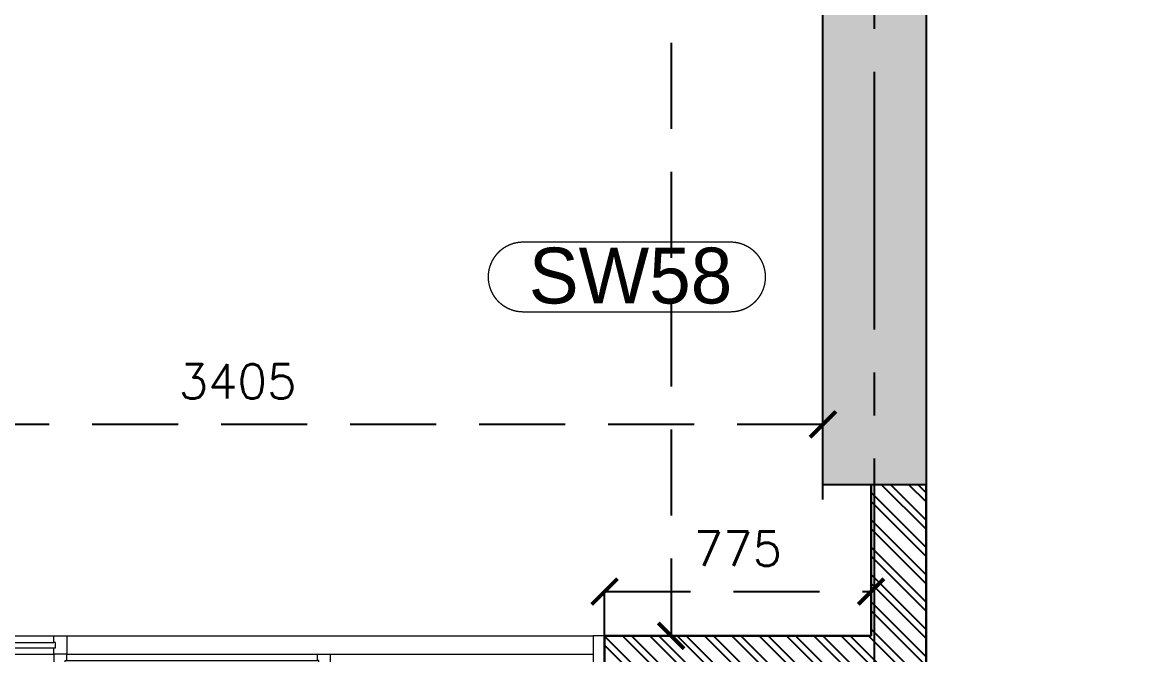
# Model space of a CAD drawing. Header units: millimetres. Extents: x 1124992 to 1258557, y -5767803 to -5695799.
# Drawn here: x 1207424 to 1210682, y -5727504 to -5725664 of the extents above; entities that cross this region are included whole.
import ezdxf

# ---------------------------------------------------------------- set-up
doc = ezdxf.new("R2010")
doc.units = ezdxf.units.MM
doc.header["$LTSCALE"] = 1000
doc.header["$MEASUREMENT"] = 0
for name, pattern in [('$1$AUDIT_D_120904163729-0', [0]), ('$36$HIDDEN', [0.375, 0.25, -0.125]), ('2BHK-A - FRONT$0$AUDIT_D_120904163729-0', [0]), ('AUDIT_D_120904163729-0', [0]), ('T8(T9 IS SIMILAR) - DIMENSION & TEXTING$0$HIDDEN', [0.375, 0.25, -0.125]), ('T8_REFUGE COLUMNS$0$CENTER2', [1.125, 0.75, -0.125, 0.125, -0.125])]:
    doc.linetypes.add(name, pattern=pattern)
doc.layers.get('0').update_dxf_attribs({"linetype": 'AUDIT_D_120904163729-0'})
for name, color, linetype in [('$0$A-HATCH -160', 251, '$1$AUDIT_D_120904163729-0'), ('$21$A-DIMENSIONS', 2, '$36$HIDDEN'), ('2BHK-A - FRONT$0$A-HATCH -160', 251, '2BHK-A - FRONT$0$AUDIT_D_120904163729-0'), ('T8(T9 IS SIMILAR) - DIMENSION & TEXTING$0$A-DIMENSIONS', 2, 'T8(T9 IS SIMILAR) - DIMENSION & TEXTING$0$HIDDEN'), ('T8_REFUGE COLUMNS$0$A-CENTERLINE', 193, 'T8_REFUGE COLUMNS$0$CENTER2'), ('T8_REFUGE COLUMNS$0$A-RCC COLS', 3, 'Continuous'), ('T8_TYPICAL COLUMNS$0$A-RCC COLS', 3, 'Continuous')]:
    doc.layers.add(name, color=color, linetype=linetype)
for name, color, linetype, lineweight in [('2BHK-A - FRONT$0$A-WALL- 160', 6, 'Continuous', 30), ('2BHK-A - FRONT$0$Window', 4, 'Continuous', 20), ('T8(T9 IS SIMILAR)$0$D&W', 8, 'Continuous', 25), ('T8_REFUGE COLUMNS$0$A-COLUMN NO size reduce', 81, 'Continuous', 25)]:
    doc.layers.add(name, color=color, linetype=linetype, lineweight=lineweight)
doc.layers.add('T8_REFUGE COLUMNS$1$COL-HATCH', color=7, linetype='Continuous', lineweight=25, true_color=0xa3a3a3)
doc.styles.add('T8(T9 IS SIMILAR) - DIMENSION & TEXTING$0$Romans 1', font='romans.shx', dxfattribs={"height": 100})
doc.styles.add('T8_REFUGE COLUMNS$0$STANDARD', font='GOTHIC.TTF')
doc.dimstyles.new('T8(T9 IS SIMILAR) - DIMENSION & TEXTING$0$ALPINE S', dxfattribs={"dimscale": 0, "dimtxt": 100, "dimasz": 75, "dimexe": 0, "dimexo": 0, "dimgap": 75, "dimtad": 1, "dimdec": 0, "dimzin": 0, "dimdsep": 46, "dimtxsty": 'T8(T9 IS SIMILAR) - DIMENSION & TEXTING$0$Romans 1', "dimblk": 'T8(T9 IS SIMILAR) - DIMENSION & TEXTING$0$_ArchTick', "dimcen": 0.09, "dimclrd": 256, "dimclre": 256, "dimclrt": 7, "dimadec": 0, "dimazin": 0, "dimtfac": 1, "dimtdec": 0, "dimtofl": 0, "dimtmove": 1, "dimatfit": 0, "dimldrblk": 'T8(T9 IS SIMILAR) - DIMENSION & TEXTING$0$_Open90', "dimfxl": 1, "dimtolj": 1, "dimtzin": 0, "dimarcsym": 0})

# ---------------------------------------------------------------- blocks, each defined once
blk = doc.blocks.new('T8(T9 IS SIMILAR) - DIMENSION & TEXTING$0$_ArchTick')
at = {"color": 0, "linetype": 'ByBlock', "const_width": 0.15}
blk.add_lwpolyline([(-0.5, -0.5), (0.5, 0.5)], dxfattribs=at)
blk = doc.blocks.new('*D476')
at = {"layer": 'T8(T9 IS SIMILAR) - DIMENSION & TEXTING$0$A-DIMENSIONS', "linetype": 'T8(T9 IS SIMILAR) - DIMENSION & TEXTING$0$HIDDEN', "lineweight": -2, "transparency": 16777216}
for p, q in [((1206347.3, -5727053), (1206347.3, -5726834.4)), ((1209752.3, -5727053), (1209752.3, -5726834.4))]:
    blk.add_line(p, q, dxfattribs=at)
at = {"layer": 'T8(T9 IS SIMILAR) - DIMENSION & TEXTING$0$A-DIMENSIONS', "lineweight": -2, "transparency": 16777216}
blk.add_line((1209752.3, -5726834.4), (1206347.3, -5726834.4), dxfattribs=at)
at = {"layer": 'T8(T9 IS SIMILAR) - DIMENSION & TEXTING$0$A-DIMENSIONS', "linetype": 'ByBlock', "lineweight": -2, "transparency": 16777216, "xscale": 75, "yscale": 75, "zscale": 75, "rotation": 180}
blk.add_blockref('T8(T9 IS SIMILAR) - DIMENSION & TEXTING$0$_ArchTick', (1206347.3, -5726834.4), dxfattribs=at)
at = {"layer": 'T8(T9 IS SIMILAR) - DIMENSION & TEXTING$0$A-DIMENSIONS', "linetype": 'ByBlock', "lineweight": -2, "transparency": 16777216, "xscale": 75, "yscale": 75, "zscale": 75}
blk.add_blockref('T8(T9 IS SIMILAR) - DIMENSION & TEXTING$0$_ArchTick', (1209752.3, -5726834.4), dxfattribs=at)
at = {"layer": 'T8(T9 IS SIMILAR) - DIMENSION & TEXTING$0$A-DIMENSIONS', "color": 7, "linetype": 'ByBlock', "transparency": 16777216, "insert": (1208049.8, -5726709.4), "char_height": 100, "attachment_point": 5, "style": 'T8(T9 IS SIMILAR) - DIMENSION & TEXTING$0$Romans 1'}
blk.add_mtext('\\A1;3405', dxfattribs=at)
blk = doc.blocks.new('T8(T9 IS SIMILAR) - DIMENSION & TEXTING$0$_Open90')
at = {"color": 0, "linetype": 'ByBlock', "lineweight": -2}
for p, q in [((-0.5, 0.5), (0, 0)), ((0, 0), (-1, 0)), ((0, 0), (-0.5, -0.5))]:
    blk.add_line(p, q, dxfattribs=at)
blk = doc.blocks.new('*D477')
at = {"layer": 'T8(T9 IS SIMILAR) - DIMENSION & TEXTING$0$A-DIMENSIONS', "linetype": 'T8(T9 IS SIMILAR) - DIMENSION & TEXTING$0$HIDDEN', "lineweight": -2, "transparency": 16777216}
for p, q in [((1209117.3, -5727449.6), (1209117.3, -5727321)), ((1209892.3, -5727449.6), (1209892.3, -5727321))]:
    blk.add_line(p, q, dxfattribs=at)
at = {"layer": 'T8(T9 IS SIMILAR) - DIMENSION & TEXTING$0$A-DIMENSIONS', "lineweight": -2, "transparency": 16777216}
blk.add_line((1209117.3, -5727321), (1209892.3, -5727321), dxfattribs=at)
at = {"layer": 'T8(T9 IS SIMILAR) - DIMENSION & TEXTING$0$A-DIMENSIONS', "linetype": 'ByBlock', "lineweight": -2, "transparency": 16777216, "xscale": 75, "yscale": 75, "zscale": 75, "rotation": 180}
blk.add_blockref('T8(T9 IS SIMILAR) - DIMENSION & TEXTING$0$_ArchTick', (1209117.3, -5727321), dxfattribs=at)
at = {"layer": 'T8(T9 IS SIMILAR) - DIMENSION & TEXTING$0$A-DIMENSIONS', "linetype": 'ByBlock', "lineweight": -2, "transparency": 16777216, "xscale": 75, "yscale": 75, "zscale": 75}
blk.add_blockref('T8(T9 IS SIMILAR) - DIMENSION & TEXTING$0$_ArchTick', (1209892.3, -5727321), dxfattribs=at)
at = {"layer": 'T8(T9 IS SIMILAR) - DIMENSION & TEXTING$0$A-DIMENSIONS', "color": 7, "linetype": 'ByBlock', "transparency": 16777216, "insert": (1209504.8, -5727196), "char_height": 100, "attachment_point": 5, "style": 'T8(T9 IS SIMILAR) - DIMENSION & TEXTING$0$Romans 1'}
blk.add_mtext('\\A1;775', dxfattribs=at)
blk = doc.blocks.new('*D479')
at = {"layer": 'T8(T9 IS SIMILAR) - DIMENSION & TEXTING$0$A-DIMENSIONS', "linetype": 'T8(T9 IS SIMILAR) - DIMENSION & TEXTING$0$HIDDEN', "lineweight": -2, "transparency": 16777216}
for p, q in [((1209602.3, -5723474.4), (1209310.8, -5723474.4)), ((1209504.8, -5727449.6), (1209310.8, -5727449.6))]:
    blk.add_line(p, q, dxfattribs=at)
at = {"layer": 'T8(T9 IS SIMILAR) - DIMENSION & TEXTING$0$A-DIMENSIONS', "lineweight": -2, "transparency": 16777216}
blk.add_line((1209310.8, -5723474.4), (1209310.8, -5727449.6), dxfattribs=at)
at = {"layer": 'T8(T9 IS SIMILAR) - DIMENSION & TEXTING$0$A-DIMENSIONS', "linetype": 'ByBlock', "lineweight": -2, "transparency": 16777216, "xscale": 75, "yscale": 75, "zscale": 75}
for p, rotation in [((1209310.8, -5723474.4), 90), ((1209310.8, -5727449.6), 270)]:
    blk.add_blockref('T8(T9 IS SIMILAR) - DIMENSION & TEXTING$0$_ArchTick', p, dxfattribs=dict(at, rotation=rotation))
at = {"layer": 'T8(T9 IS SIMILAR) - DIMENSION & TEXTING$0$A-DIMENSIONS', "color": 7, "linetype": 'ByBlock', "transparency": 16777216, "insert": (1209185.8, -5725462), "char_height": 100, "attachment_point": 5, "rotation": 90, "style": 'T8(T9 IS SIMILAR) - DIMENSION & TEXTING$0$Romans 1'}
blk.add_mtext('\\A1;3975', dxfattribs=at)
blk = doc.blocks.new('T8_REFUGE COLUMNS')
at = {"layer": 'T8_REFUGE COLUMNS$1$COL-HATCH', "linetype": 'ByBlock'}
h = blk.add_hatch(color=256, dxfattribs=at)
h.dxf.hatch_style = 1
h.paths.add_polyline_path([(1210052.1, -5727009.9), (1209752.1, -5727009.9), (1209752.1, -5724474.9), (1210052.1, -5724474.9)])
at = {"layer": 'T8_REFUGE COLUMNS$0$A-CENTERLINE'}
blk.add_line((1209902.1, -5728808.5), (1209902.1, -5698573.6), dxfattribs=at)
at = {"layer": 'T8_REFUGE COLUMNS$0$A-COLUMN NO size reduce', "linetype": 'ByBlock', "const_width": 3.9}
blk.add_lwpolyline([(1208880.5, -5726506.9, -1), (1208880.5, -5726303.7), (1209483.4, -5726303.7, -1), (1209483.4, -5726506.9)], format="xyb", close=True, dxfattribs=at)
at = {"layer": 'T8_REFUGE COLUMNS$0$A-RCC COLS', "linetype": 'ByBlock'}
blk.add_lwpolyline([(1210052.1, -5727009.9), (1209752.1, -5727009.9), (1209752.1, -5724474.9), (1210052.1, -5724474.9)], close=True, dxfattribs=at)
at = {"layer": 'T8_REFUGE COLUMNS$0$A-COLUMN NO size reduce', "linetype": 'ByBlock', "insert": (1208896.8, -5726320), "char_height": 162.5, "attachment_point": 1, "style": 'T8_REFUGE COLUMNS$0$STANDARD'}
blk.add_mtext_dynamic_manual_height_columns('SW58', width=444.685, gutter_width=500, heights=[0], dxfattribs=at)
blk = doc.blocks.new('T8_TYPICAL COLUMNS')
at = {"layer": 'T8_TYPICAL COLUMNS$0$A-RCC COLS', "linetype": 'ByBlock'}
blk.add_blockref('T8_REFUGE COLUMNS', (0, 0), dxfattribs=at)
blk = doc.blocks.new('2BHK-A - FRONT$0$2400')
at = {"layer": '2BHK-A - FRONT$0$Window', "color": 1, "lineweight": 13}
for p, q in [((1151176.5, -5692111.9), (1148842.5, -5692111.9)), ((1149607.5, -5692111.9), (1148880, -5692111.9)), ((1149607.5, -5692165.3), (1148880, -5692165.3)), ((1150373.7, -5692165.3), (1149645, -5692165.3)), ((1150411.2, -5692165.3), (1151176.5, -5692165.3)), ((1149607.5, -5692218.6), (1148842.5, -5692218.6)), ((1150373.7, -5692218.6), (1149645, -5692218.6)), ((1151139, -5692218.6), (1150411.2, -5692218.6)), ((1150373.7, -5692271.9), (1148842.5, -5692271.9)), ((1151139, -5692271.9), (1150411.2, -5692271.9))]:
    blk.add_line(p, q, dxfattribs=at)
at = {"layer": '2BHK-A - FRONT$0$Window', "color": 5, "lineweight": 13}
for p, q in [((1149607.5, -5692142.2), (1148880, -5692142.2)), ((1149607.5, -5692146.7), (1148880, -5692146.7)), ((1150373.7, -5692183.8), (1149645, -5692183.8)), ((1150373.7, -5692200), (1149645, -5692200)), ((1151139, -5692237.2), (1150411.2, -5692237.2)), ((1151139, -5692253.3), (1150411.2, -5692253.3))]:
    blk.add_line(p, q, dxfattribs=at)
at = {"layer": '2BHK-A - FRONT$0$Window', "color": 4, "lineweight": 13}
for points in [[(1148842.5, -5692111.9), (1148809.5, -5692111.9), (1148809.5, -5692271.9), (1148842.5, -5692271.9)], [(1148880, -5692146.7), (1148880, -5692165.3), (1148842.5, -5692165.3), (1148842.5, -5692111.9), (1148880, -5692111.9), (1148880, -5692142.2), (1148875.5, -5692142.2), (1148875.5, -5692146.7)], [(1149607.5, -5692146.7), (1149607.5, -5692165.3), (1149645, -5692165.3), (1149645, -5692111.9), (1149607.5, -5692111.9), (1149607.5, -5692142.2), (1149612, -5692142.2), (1149612, -5692146.7)], [(1151209.5, -5692111.9), (1151176.5, -5692111.9), (1151176.5, -5692271.9), (1151209.5, -5692271.9)], [(1149645, -5692200), (1149645, -5692218.6), (1149607.5, -5692218.6), (1149607.5, -5692165.3), (1149645, -5692165.3), (1149645, -5692183.8), (1149640.5, -5692183.8), (1149640.5, -5692200)], [(1150373.7, -5692200), (1150373.7, -5692218.6), (1150411.2, -5692218.6), (1150411.2, -5692165.3), (1150373.7, -5692165.3), (1150373.7, -5692183.8), (1150378.2, -5692183.8), (1150378.2, -5692200)], [(1150411.2, -5692253.3), (1150411.2, -5692271.9), (1150373.7, -5692271.9), (1150373.7, -5692218.6), (1150411.2, -5692218.6), (1150411.2, -5692237.2), (1150406.7, -5692237.2), (1150406.7, -5692253.3)], [(1151139, -5692253.3), (1151139, -5692271.9), (1151176.5, -5692271.9), (1151176.5, -5692218.6), (1151139, -5692218.6), (1151139, -5692237.2), (1151143.5, -5692237.2), (1151143.5, -5692253.3)]]:
    blk.add_lwpolyline(points, close=True, dxfattribs=at)
blk = doc.blocks.new('2BHK-A - FRONT')
at = {"layer": '2BHK-A - FRONT$0$A-HATCH -160', "linetype": 'ByBlock'}
h = blk.add_hatch(dxfattribs=at)
h.set_pattern_fill('ANSI32', color=256, scale=150)
h.set_pattern_definition([(45, (0, -0.55), (-39.77475644, 39.77475644), []), (45, (26.517, -0.55), (-39.77475644, 39.77475644), [])])
h.paths.add_polyline_path([(1145269.9, -5728524.2), (1145269.9, -5728684.2), (1144639.8, -5728684.2), (1144639.8, -5726829.5), (1144799.8, -5726829.5), (1144799.8, -5728524.2)])
h.paths.add_polyline_path([(1148934.5, -5727449.8), (1148934.5, -5727609.8), (1147999.5, -5727609.8), (1147999.5, -5727009.5), (1148159.5, -5727009.5), (1148159.5, -5727449.8)])
h.paths.add_polyline_path([(1147999.5, -5728684.2), (1147999.5, -5728524.2), (1147369.9, -5728524.2), (1147369.9, -5728684.2)])
edge = h.paths.add_edge_path()
edge.add_line((1151334.5, -5727449.8), (1151779.5, -5727449.8))
edge.add_line((1151779.5, -5727449.8), (1151779.5, -5727609.8))
edge.add_line((1151704.5, -5727609.8), (1151334.5, -5727609.8))
edge.add_line((1151334.5, -5727609.8), (1151334.5, -5727449.8))
h.paths.add_polyline_path([(1146264.5, -5719573.8), (1146424.5, -5719573.8), (1146424.5, -5719224.6), (1146264.5, -5719224.6)])
h.paths.add_polyline_path([(1145549.4, -5721834.4), (1145788.9, -5721834.4), (1145790, -5721674.6), (1145549.4, -5721674.6)])
h.paths.add_polyline_path([(1145949.5, -5721924.2), (1145949.5, -5722524.6), (1145789.5, -5722524.6), (1145789.5, -5721924.2)])
h.paths.add_polyline_path([(1144599.5, -5721924.6), (1144759.5, -5721924.6), (1144762, -5722524.6), (1144602, -5722524.6)])
h.paths.add_polyline_path([(1144599.5, -5723474.6), (1144599.5, -5723174.6), (1144759.5, -5723174.6), (1144759.5, -5723314.6), (1145789.5, -5723314.6), (1145789.5, -5723174.6), (1145949.5, -5723174.6), (1145949.5, -5723474.2)])
at = {"layer": '2BHK-A - FRONT$0$A-WALL- 160', "linetype": 'ByBlock'}
for p, q in [((1147999.5, -5728684.6), (1147999.5, -5727009.5)), ((1148159.5, -5727449.6), (1148159.5, -5727009.5)), ((1148159.5, -5727449.6), (1148934.5, -5727449.6)), ((1148934.5, -5727449.6), (1148934.5, -5727609.6))]:
    blk.add_line(p, q, dxfattribs=at)
at = {"layer": '2BHK-A - FRONT$0$A-WALL- 160', "linetype": 'ByBlock', "xscale": -1, "rotation": 180}
blk.add_blockref('2BHK-A - FRONT$0$2400', (125, -11419721.5), dxfattribs=at)
blk = doc.blocks.new('T8(T9 IS SIMILAR)')
at = {"layer": 'T8(T9 IS SIMILAR)$0$D&W', "linetype": 'ByBlock'}
blk.add_blockref('T8_TYPICAL COLUMNS', (0, 0), dxfattribs=at)
at = {"layer": 'T8(T9 IS SIMILAR)$0$D&W', "linetype": 'ByBlock', "xscale": -1}
blk.add_blockref('2BHK-A - FRONT', (2358051.8, -0.4), dxfattribs=at)
blk = doc.blocks.new('T8(T9 IS SIMILAR) - DIMENSION & TEXTING')
at = {"layer": 'T8(T9 IS SIMILAR) - DIMENSION & TEXTING$0$A-DIMENSIONS', "linetype": 'ByBlock'}
for base, p1, p2, angle, picture, middle in [((1209310.8, -5727449.6), (1209602.3, -5723474.4), (1209504.8, -5727449.6), 90, '*D479', (1209185.8, -5725462)), ((1206347.3, -5726834.4), (1209752.3, -5727053, -0.1), (1206347.3, -5727053), 180, '*D476', (1208049.8, -5726709.4)), ((1209892.3, -5727321), (1209117.3, -5727449.6), (1209892.3, -5727449.6), 180, '*D477', (1209504.8, -5727196))]:
    dim = blk.add_linear_dim(base=base, p1=p1, p2=p2, angle=angle, dimstyle='T8(T9 IS SIMILAR) - DIMENSION & TEXTING$0$ALPINE S', override={"dimscale": 1, "dimfxl": 5, "dimarcsym": 1}, dxfattribs=at)
    dim.commit()
    dim.dimension.update_dxf_attribs({"geometry": picture, "text_midpoint": middle})

msp = doc.modelspace()

# ---------------------------------------------------------------- block references
at = {"layer": '$21$A-DIMENSIONS', "linetype": 'ByBlock'}
msp.add_blockref('T8(T9 IS SIMILAR)', (0, 0), dxfattribs=at)

# ---------------------------------------------------------------- next in the draw order: block references
at = {"layer": '$0$A-HATCH -160', "linetype": 'ByBlock'}
msp.add_blockref('T8(T9 IS SIMILAR) - DIMENSION & TEXTING', (0, 0), dxfattribs=at)

doc.saveas('drawing.dxf')
